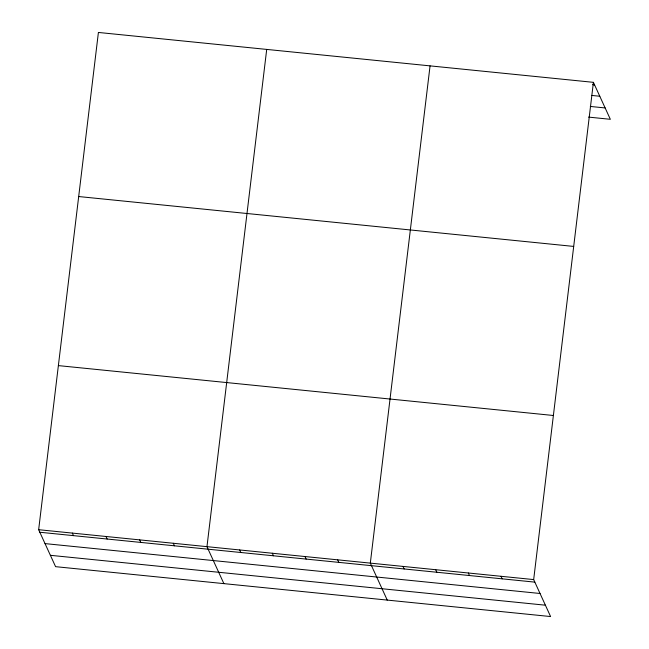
<?xml version="1.0" encoding="UTF-8"?>
<svg xmlns="http://www.w3.org/2000/svg" width="649" height="649" viewBox="0 0 649 649"><rect width="100%" height="100%" fill="white"/><g stroke="black" fill="none" stroke-linecap="round" stroke-linejoin="round"><path stroke-width="0.97" d="M593.413 82.334L533.673 579.581L550.595 616.55L55.587 566.666L38.656 529.698L98.405 32.45L593.413 82.334L610.344 119.302L588.562 117.104M266.707 49.413L206.966 546.661L223.889 583.629M430.06 65.874L370.319 563.121L387.242 600.09M592.602 84.678L594.581 84.881M591.864 95.444L599.781 96.239M590.29 106.444L605.144 107.945M78.691 196.542L573.7 246.425M58.378 365.606L553.386 415.49M38.656 529.698L533.673 579.581M39.824 532.245L534.841 582.129M45.024 543.602L540.041 593.486M50.387 555.309L545.395 605.192M501.004 576.288L502.164 578.835M468.327 572.994L469.495 575.541M435.657 569.708L436.826 572.256M402.988 566.415L404.157 568.962M337.642 559.827L338.81 562.375M304.973 556.534L306.141 559.081M272.304 553.24L273.472 555.787M239.635 549.954L240.803 552.502M173.299 543.27L174.467 545.817M139.64 539.879L140.809 542.426M105.982 536.48L107.15 539.027M72.323 533.089L73.483 535.636"/></g></svg>
